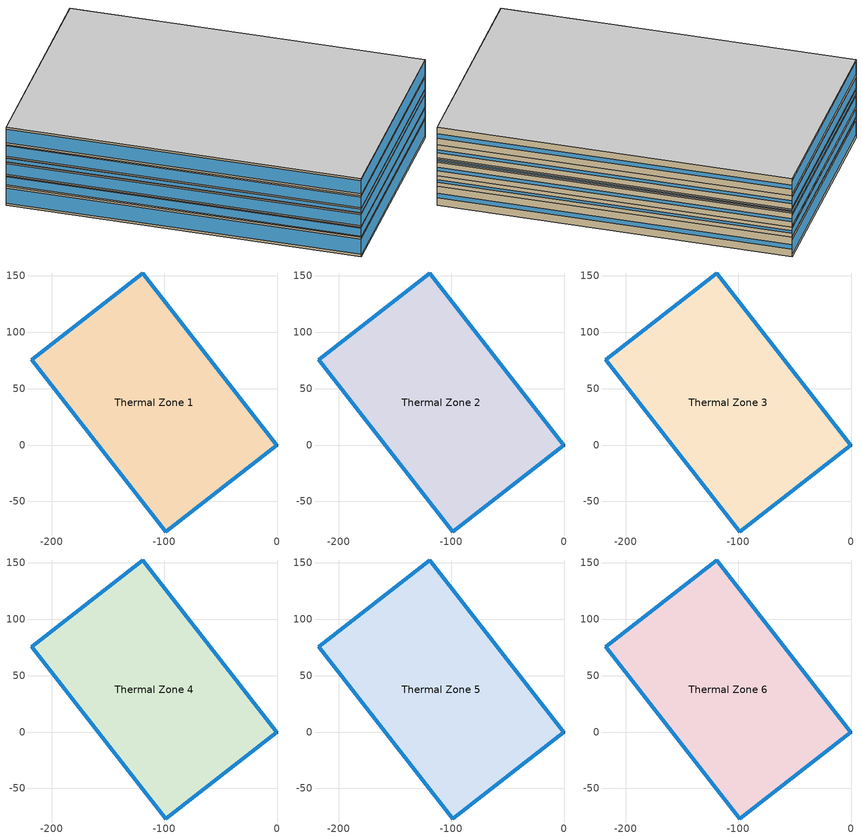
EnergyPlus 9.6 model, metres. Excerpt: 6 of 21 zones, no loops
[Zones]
Thermal Zone 1
 floor ground (ExtSlabCarpet): 0,0 -98.56,-77.01 -217.74,75.54 -119.18,152.54 z0
 wall outside (Ext Wall): -217.74,75.54 -98.56,-77.01 0,0 -119.18,152.54 -217.74,75.54 z0:11.8
 window (Ext Window): -217.74,75.53 -98.57,-77 z1.3:10.5; -0.01,0.01 -119.17,152.54 z4.48:7.32; -98.56,-77 -0.01,-0.01 z1.06:10.74; -119.19,152.54 -217.74,75.54 z1.83:9.97
Thermal Zone 2
 floor to Thermal Zone 1 (Interior Floor): 0,0 -98.56,-77.01 -217.74,75.54 -119.18,152.54 z11.8
 wall outside (Ext Wall): -217.74,75.54 -98.56,-77.01 0,0 -119.18,152.54 -217.74,75.54 z11.8:18.06
 window (Ext Window): -217.74,75.53 -98.57,-77 z12.49:17.37; -0.01,0.01 -119.17,152.54 z14.18:15.68; -98.56,-77 -0.01,-0.01 z12.36:17.5; -119.19,152.54 -217.74,75.54 z12.77:17.09
Thermal Zone 3
 floor to Thermal Zone 2 (Interior Floor): 0,0 -98.56,-77.01 -217.74,75.54 -119.18,152.54 z18.06
 wall outside (Ext Wall): -217.74,75.54 -98.56,-77.01 0,0 -119.18,152.54 -217.74,75.54 z18.06:26.48
 window (Ext Window): -217.74,75.53 -98.57,-77 z18.99:25.55; -0.01,0.01 -119.17,152.54 z21.26:23.28; -98.56,-77 -0.01,-0.01 z18.82:25.72; -119.19,152.54 -217.74,75.54 z19.37:25.17
Thermal Zone 4
 floor to Thermal Zone 3 (Interior Floor): 0,0 -98.56,-77.01 -217.74,75.54 -119.18,152.54 z26.48
 wall outside (Ext Wall): -217.74,75.54 -98.56,-77.01 0,0 -119.18,152.54 -217.74,75.54 z26.48:29.15
 window (Ext Window): -217.74,75.53 -98.57,-77 z26.77:28.86; -0.01,0.01 -119.17,152.54 z27.49:28.14; -98.56,-77 -0.01,-0.01 z26.72:28.91; -119.19,152.54 -217.74,75.54 z26.89:28.74
Thermal Zone 5
 floor to Thermal Zone 4 (Interior Floor): 0,0 -98.56,-77.01 -217.74,75.54 -119.18,152.54 z29.15
 wall outside (Ext Wall): -217.74,75.54 -98.56,-77.01 0,0 -119.18,152.54 -217.74,75.54 z29.15:37.3
 window (Ext Window): -217.74,75.53 -98.57,-77 z30.05:36.4; -0.01,0.01 -119.17,152.54 z32.25:34.2; -98.56,-77 -0.01,-0.01 z29.88:36.57; -119.19,152.54 -217.74,75.54 z30.41:36.04
Thermal Zone 6
 floor to Thermal Zone 5 (Interior Floor): 0,0 -98.56,-77.01 -217.74,75.54 -119.18,152.54 z37.3
 wall outside (Ext Wall): -217.74,75.54 -98.56,-77.01 0,0 -119.18,152.54 -217.74,75.54 z37.3:47.82
 window (Ext Window): -217.74,75.53 -98.57,-77 z38.46:46.66; -0.01,0.01 -119.17,152.54 z41.3:43.82; -98.56,-77 -0.01,-0.01 z38.25:46.87; -119.19,152.54 -217.74,75.54 z38.93:46.19
 ceiling to Thermal Zone 7 (Interior Ceiling): -119.18,152.54 -217.74,75.54 -98.56,-77.01 0,0 z47.82
[Building]
Building 1: North Axis {deg}=-0
[Site:Location]
Washington Dc Dulles IntL Ar: Latitude {deg}=38.98; Longitude {deg}=-77.47; Time Zone {hr}=-5; Elevation {m}=82
[SizingPeriod:DesignDay] Month=7; Day of Month=21; Day Type=SummerDesignDay; Daily Dry-Bulb Temperature Range {deltaC}=14.4; Dry-Bulb Temperature Range Modifier Type=DefaultMultipliers; Barometric Pressure {Pa}=86790; Wind Speed {m/s}=5; Wind Direction {deg}=340; Rain Indicator=No; Snow Indicator=No; Daylight Saving Time Indicator=No; Solar Model Indicator=ASHRAETau; ASHRAE Clear Sky Optical Depth for Beam Irradiance (taub)=0.339; ASHRAE Clear Sky Optical Depth for Diffuse Irradiance (taud)=2.366; Begin Environment Reset Mode=FullResetAtBeginEnvironment
Name | Maximum Dry-Bulb Temperature {C} | Humidity Condition Type | Wetbulb or DewPoint at Maximum Dry-Bulb {C} | Enthalpy at Maximum Dry-Bulb {J/kg}
SALT-LAKE-CITY-IAP Ann Clg .4% Condns DB=>MWB | 36.5 | Wetbulb | 17.1
SALT-LAKE-CITY-IAP Ann Clg .4% Condns DP=>MDB | 22.5 | Dewpoint | 15.6
SALT-LAKE-CITY-IAP Ann Clg .4% Condns Enth=>MDB | 30.8 | Enthalpy |  | 59300
SALT-LAKE-CITY-IAP Ann Clg .4% Condns WB=>MDB | 31.2 | Wetbulb | 19
[Material] Thermal Absorptance=0.9
Name | Roughness | Thickness m | Conductivity W/m-K | Density kg/m3 | Specific Heat J/kg-K | Solar Absorptance | Visible Absorptance
wall concrete | MediumRough | 0.03 | 0.5 | 2243 | 837 | 0.65 | 0.65
Wall Insulation [18] | MediumRough | 0.1693 | 0.049 | 265 | 836.8 | 0.7 | 0.7
F16 Acoustic tile | MediumSmooth | 0.0191 | 0.06 | 368 | 590 | 0.3 | 0.3
M11 100mm lightweight concrete | MediumRough | 0.1016 | 0.53 | 1280 | 840 | 0.5 | 0.5
MAT-CC05 4 HW CONCRETE | Rough | 0.1016 | 1.311 | 2240 | 836.8 | 0.85 | 0.85
[Material:AirGap]
F05 Ceiling air space resistance: Thermal Resistance m2-K/W=0.18
[Material:NoMass]
CP02 CARPET PAD: Roughness=Smooth; Thermal Resistance m2-K/W=0.1; Thermal Absorptance=0.9; Solar Absorptance=0.8; Visible Absorptance=0.8
[WindowMaterial:SimpleGlazingSystem]
Window Material Simple Glazing System: U-Factor W/m2-K=1.8; Solar Heat Gain Coefficient=0.3
[Construction]
Ext Wall: wall concrete, Wall Insulation [18]
Ext Window: Window Material Simple Glazing System
ExtSlabCarpet: MAT-CC05 4 HW CONCRETE, CP02 CARPET PAD
Interior Ceiling: M11 100mm lightweight concrete, F05 Ceiling air space resistance, F16 Acoustic tile
Interior Floor: F16 Acoustic tile, F05 Ceiling air space resistance, M11 100mm lightweight concrete
[Zone]
Thermal Zone 1: 232, 0, 0, 0, , 1, , , , , , Yes
Thermal Zone 2: 232, 0, 0, 11.8, , 1, , , , , , Yes
Thermal Zone 3: 232, 0, 0, 18.06, , 1, , , , , , Yes
Thermal Zone 4: 232, 0, 0, 26.48, , 1, , , , , , Yes
Thermal Zone 5: 232, 0, 0, 29.15, , 1, , , , , , Yes
Thermal Zone 6: 232, 0, 0, 37.3, , 1, , , , , , Yes
[AvailabilityManager:NightCycle] Applicability Schedule=Always On Discrete; Fan Schedule=Always On Discrete hvac_library; Control Type=CycleOnAnyZoneFansOnly; Thermostat Tolerance deltaC=1; Cycling Run Time Control Type=FixedRunTime; Cycling Run Time s=3600
Availability Manager Night Cycle 1; Availability Manager Night Cycle 2; Availability Manager Night Cycle 3
[AvailabilityManager:Scheduled] Schedule=Always On Discrete
Air Loop HVAC Outdoor Air System 1 Availability Manager; Air Loop HVAC Outdoor Air System 2 Availability Manager; Air Loop HVAC Outdoor Air System 3 Availability Manager
[Schedule:Constant] Hourly Value=1
Always On Discrete hvac_library; Always On Discrete
